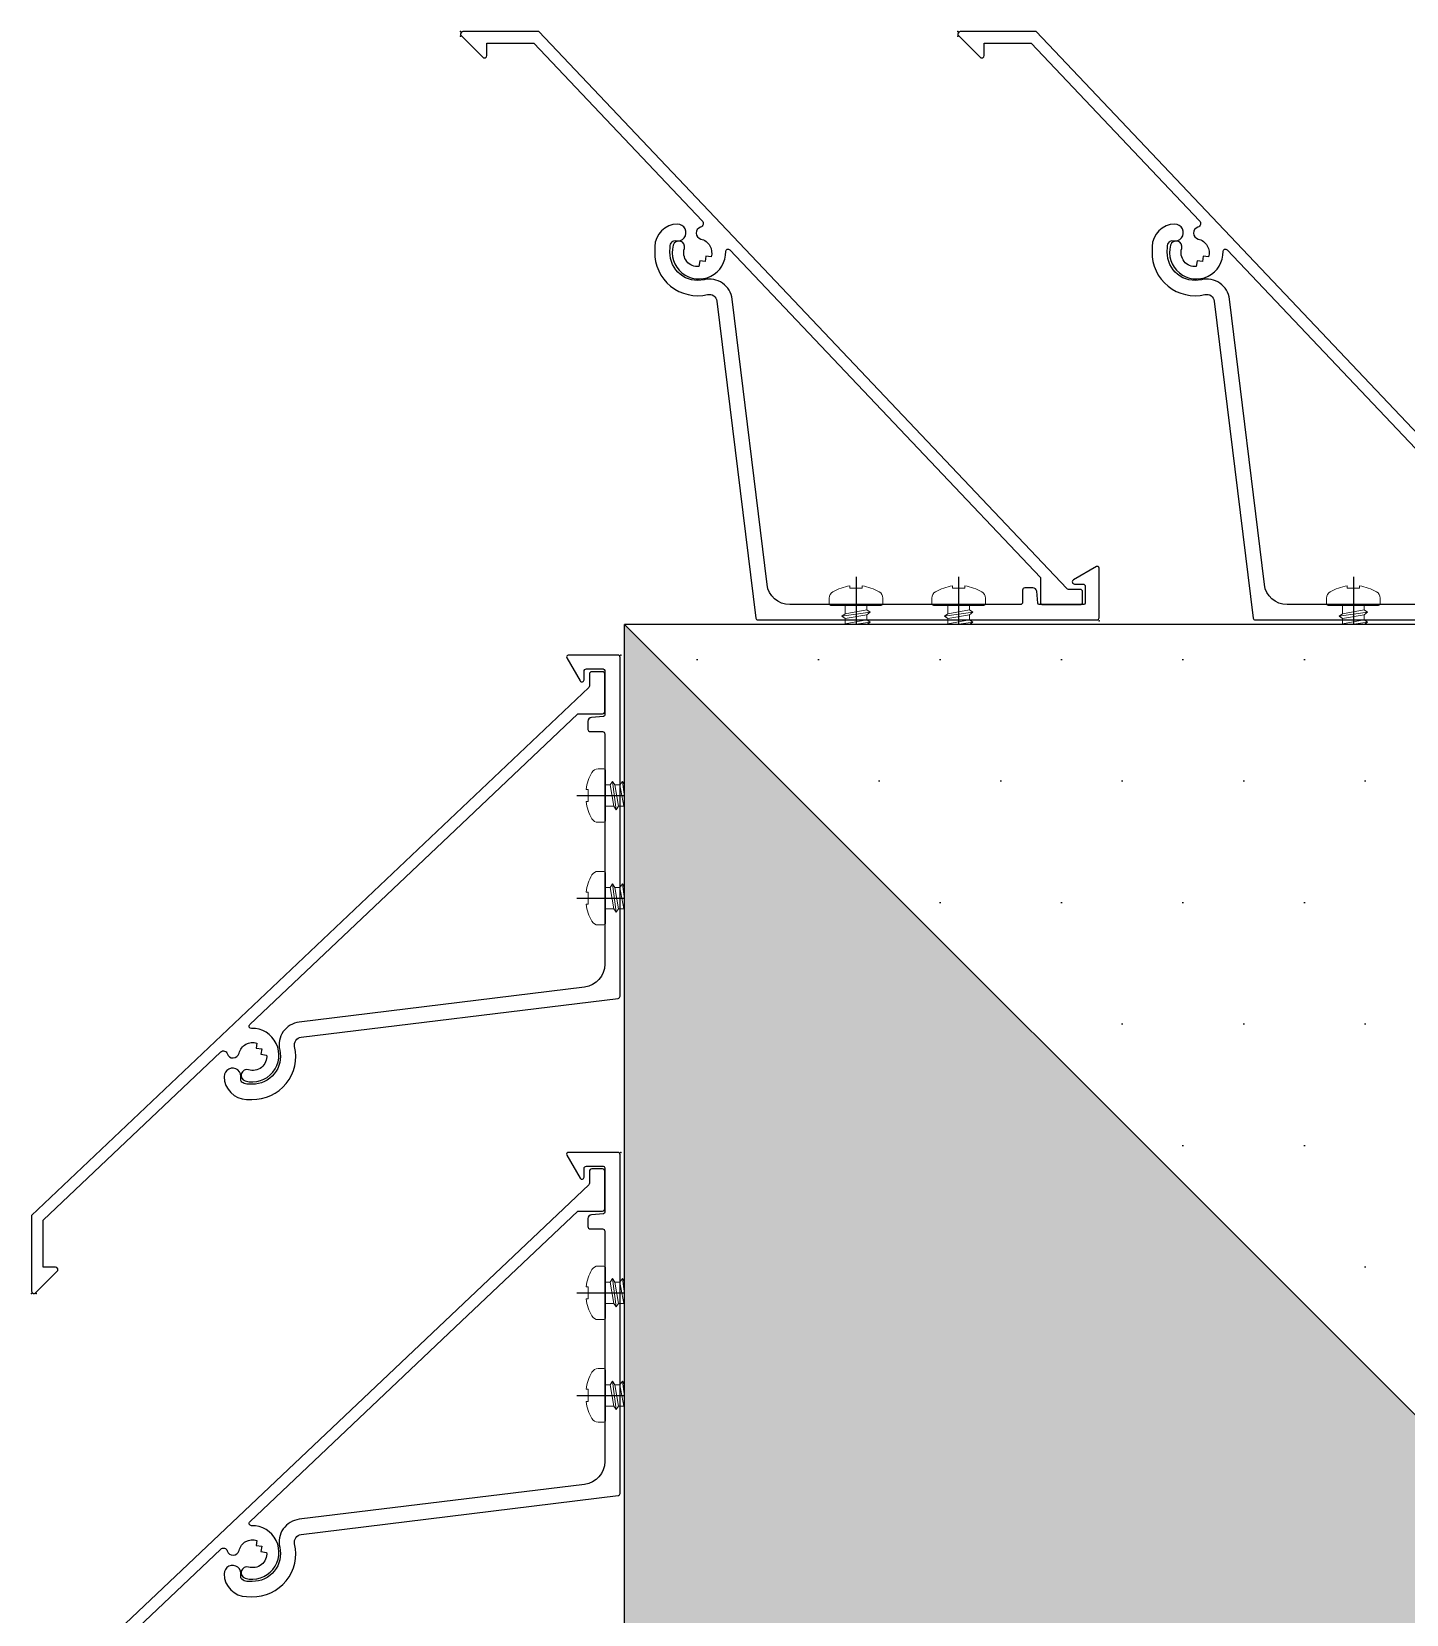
# Model space of a CAD drawing. Header units: millimetres. Extents: x 663313 to 1226001, y 1431724 to 1620898.
# Drawn here: x 745133.1 to 745312.8, y 1520255.7 to 1520462.6 of the extents above; entities that cross this region are included whole.
import ezdxf

# ---------------------------------------------------------------- set-up
doc = ezdxf.new("R2010")
doc.units = ezdxf.units.MM
doc.set_wipeout_variables(frame=1)
doc.linetypes.add('CENTER', pattern=[50.800000000000004, 31.75, -6.35, 6.35, -6.35])
for name, color, linetype in [('010 - ASPG_ACCESSORIES_MAIN_COLOR_1', 7, 'Continuous'), ('010 - ASPG_EXTR_MAIN_COLOR_2', 7, 'Continuous'), ('010 - ASPG_FLASHING_HATCH_', 7, 'Continuous'), ('010 - ASPG_FLASHING_MAIN_COLOR_4', 7, 'Continuous'), ('010 - ASPG_FLASHING_WIPEOUT_', 7, 'Continuous'), ('010 - ASPG_FRAMING_CUT_COLOR_4', 7, 'Continuous'), ('010 - ASPG_FRAMING_HATCH_', 7, 'Continuous'), ('010 - ASPG_FRAMING_MAIN_COLOR_2', 7, 'Continuous'), ('010 - ASPG_FRAMING_SUB_COLOR_2', 7, 'Continuous'), ('010 - ASPG_FRAMING_WIPEOUT_', 7, 'Continuous'), ('BOLT & SCREW', 7, 'Continuous'), ('Center Line', 7, 'CENTER')]:
    doc.layers.add(name, color=color, linetype=linetype)
doc.layers.add('010 - ASPG_EXTR_DEF_SUB', color=7, linetype='Continuous', plot=False)
doc.layers.add('010 - ASPG_FRAMING_DEF_SUB', color=7, linetype='Continuous', plot=False)
doc.layers.add('12-GRID', color=7, linetype='CENTER', lineweight=13)
doc.layers.add('SCREW', color=7, linetype='Continuous', lineweight=5)
pattern_1 = [(0, (0, 0), (7.9375, 15.875), [0, -15.875])]

# ---------------------------------------------------------------- blocks, each defined once
blk = doc.blocks.new('*U6326')
at = {"layer": '12-GRID', "color": 7, "linetype": 'CENTER'}
for p, q in [((5.684341886080801e-14, -6.200000000000029), (5.684341886080801e-14, 2.200000000000029)), ((-4.199999999999973, -2), (4.200000000000085, -2))]:
    blk.add_line(p, q, dxfattribs=at)
at = {"layer": 'BOLT & SCREW', "color": 7}
for p, q in [((-0.553537628269381, -1.771128018217196), (-1.767499999999847, -1.558125000000442)), ((-0.4577439635652332, -1.771128018217196), (-0.8837500000000146, -1.558125000000442)), ((-0.2288719817826677, -1.446462371730204), (-0.4418749999998197, -0.2325000000002947)), ((-0.2288719817826677, -1.542256036434869), (-0.4418749999998197, -1.116250000000048)), ((0.2288719817822642, -1.446462371730562), (0.4418749999996946, -0.2324999999999764)), ((0.2288719817822642, -1.542256036434869), (0.4418749999996946, -1.116250000000048)), ((0.4577439635647103, -1.771128018217196), (0.8837499999994917, -1.558125000000442)), ((0.5535376282692559, -1.771128018217196), (1.767500000000001, -1.558125000000124)), ((-0.553537628269381, -2.228871981782805), (-1.767500000000483, -2.441875000000354)), ((-0.4577439635652332, -2.228871981782805), (-0.8837500000000146, -2.441875000000354)), ((-0.2288719817826677, -2.457743963565131), (-0.4418749999998197, -2.883750000000271)), ((-0.2288719817821107, -2.553537628269438), (-0.4418749999998197, -3.767500000000023)), ((0.4418749999996946, -2.883750000000271), (0.2288719817829008, -2.457743963565131)), ((0.2288719817829008, -2.553537628269438), (0.4418749999999732, -3.767500000000023)), ((0.4577439635647103, -2.228871981782805), (0.8837500000001283, -2.441874999999877)), ((0.5535376282692559, -2.228871981782805), (1.767500000000001, -2.441874999999877))]:
    blk.add_line(p, q, dxfattribs=at)
for points in [[(-1.767500000000006, -1.558125000000442), (-0.8837500000001342, -1.558125000000442, 0.4142135623730394), (-0.4418749999998197, -1.116250000000048), (-0.4418749999998197, -0.2325000000002947), (0.4418749999996946, -0.2324999999999764), (0.4418749999996946, -1.116250000000048, 0.4142135623731505), (0.8837500000000089, -1.558125000000442), (1.76750000000012, -1.558125000000124), (1.76750000000012, -2.441874999999877), (0.8837500000000089, -2.441874999999877, 0.414213562373095), (0.4418749999996946, -2.883750000000271), (0.4418749999999732, -3.767500000000023), (-0.4418749999998197, -3.767500000000023), (-0.4418749999998197, -2.883750000000271, 0.4142135623730397), (-0.8837500000001342, -2.441875000000354), (-1.767500000000483, -2.441875000000354)], [(0.2288719817829008, -2.457743963565131, -0.414213562373095), (0.4577439635645909, -2.228871981782805), (0.5535376282692559, -2.228871981782805), (0.5535376282692559, -1.771128018217196), (0.4577439635645909, -1.771128018217196, -0.4142135623730951), (0.228871981782105, -1.542256036434869), (0.228871981782105, -1.446462371730562), (-0.2288719817826677, -1.446462371730204), (-0.2288719817826677, -1.542256036434869, -0.4142135623730951), (-0.4577439635649944, -1.771128018217196), (-0.553537628269381, -1.771128018217196), (-0.553537628269381, -2.228871981782805), (-0.4577439635649944, -2.228871981782805, -0.4142135623730951), (-0.2288719817826677, -2.457743963565131), (-0.2288719817822698, -2.553537628269438), (0.2288719817829008, -2.553537628269438)]]:
    blk.add_lwpolyline(points, format="xyb", close=True, dxfattribs=at)
blk.add_circle((5.684341886080801e-14, -2), 3.5, dxfattribs=at)
blk = doc.blocks.new('000_ASPG_TYP_FILES_20260218-010703_FRAME_EXTR_')
at = {"layer": '010 - ASPG_FRAMING_HATCH_'}
h = blk.add_hatch(dxfattribs=at)
h.set_pattern_fill('ANSI32', scale=0.1, angle=180)
h.set_pattern_definition([(225, (0, 0), (0.6735192090801866, -0.6735192090801868), []), (225, (-0.4490130000000001, 5.498823332255506e-17), (0.6735192090801866, -0.6735192090801868), [])])
edge = h.paths.add_edge_path()
edge.add_line((1.999999996740371, 15.99999999965075), (1.999999996740371, 1.999999999941792))
edge.add_line((1.999999996740371, 1.999999999941792), (39.69999999750871, 1.999999999941792))
edge.add_arc((39.69999999730499, 1.700000000040752), 0.2999999999010399, -3.891028654834372e-08, 89.99999996109239, ccw=False)
edge.add_line((39.99999999720603, 1.699999999837019), (39.99999999720603, 0.2999999996973202))
edge.add_arc((39.69999999750872, 0.2999999996973131), 0.2999999996973131, -90.00000000000142, 1.4210854715202004e-12, ccw=False)
edge.add_line((39.69999999750871, 0), (0.2999999996973202, 0))
edge.add_arc((0.2999999996973273, 0.2999999996973273), 0.2999999996973273, 180.0000000000013, 269.99999999999864, ccw=False)
edge.add_line((0, 0.2999999996973202), (0, 17.69999999989523))
edge.add_arc((0.2999999999301508, 17.70000000012806), 0.2999999999301508, 90.00000004446741, 180.0000000444674, ccw=False)
edge.add_line((0.2999999996973202, 18.00000000005821), (22.5570233851904, 18.00000000005821))
edge.add_arc((22.5570233856712, 18.50000000026317), 0.5000000002049632, 269.9999999449049, 380.2095453190142)
edge.add_arc((26.1699999981368, 19.82999999686102), 3.349999998908497, 182.0637942974167, 200.2095453254992, ccw=False)
edge.add_arc((23.58168000320438, 19.73672835517209), 0.7599999998138507, 2.0637943418387863, 182.0637943418388, ccw=False)
edge.add_arc((26.16999999910358, 19.82999999939922), 1.830000000338361, 182.0637943388468, 447.9362056470717)
edge.add_arc((26.263271644013, 22.41831999551505), 0.7600000000549151, 87.93620564125177, 267.9362056412518, ccw=False)
edge.add_arc((26.16999999863267, 19.8300000075356), 3.349999992334041, 69.79045460402187, 87.9362056313708, ccw=False)
edge.add_arc((27.49999999788272, 23.44297661244421), 0.5000000006038865, 249.7904545688332, 359.9999999442181)
edge.add_line((27.9999999984866, 23.44297661195742), (27.9999999984866, 26.67999999993481))
edge.add_line((27.9999999984866, 26.67999999993481), (28.49999999674037, 27.17999999958556))
edge.add_line((28.49999999674037, 27.17999999958556), (27.9999999984866, 27.67999999970198))
edge.add_line((27.9999999984866, 27.67999999970198), (27.9999999984866, 38.61999999982072))
edge.add_line((27.9999999984866, 38.61999999982072), (28.49999999674037, 39.11999999993714))
edge.add_line((28.49999999674037, 39.11999999993714), (27.9999999984866, 39.62000000005355))
edge.add_line((27.9999999984866, 39.62000000005355), (27.9999999984866, 42.85702338756528))
edge.add_arc((27.49999999787862, 42.85702338707262), 0.5000000006079759, 5.645408219420843e-08, 110.2095454304945)
edge.add_arc((26.16999999884449, 46.46999999186602), 3.349999992147246, 272.0637943651193, 290.20954539329375, ccw=False)
edge.add_arc((26.263271644013, 43.88168000403675), 0.7600000000258301, 92.06379435882718, 272.0637943588272, ccw=False)
edge.add_arc((26.16999999910502, 46.47000000012492), 1.830000000339747, 272.0637943528818, 537.9362056611998)
edge.add_arc((23.58168000320438, 46.56327164435061), 0.7599999998138507, 177.9362056581612, 357.9362056581612, ccw=False)
edge.add_arc((26.16999999825318, 46.47000000263876), 3.349999999025627, 159.7904546748206, 177.9362057022633, ccw=False)
edge.add_arc((22.55702338551316, 47.7999999994954), 0.500000000434755, 339.790454661877, 450.0000000369852)
edge.add_line((22.5570233851904, 48.29999999993015), (0.2999999996973202, 48.29999999993015))
edge.add_arc((0.2999999996973095, 48.59999999962746), 0.2999999996973131, 179.9999999999987, 270.00000000000205, ccw=False)
edge.add_line((0, 48.59999999962747), (0, 59.99999999994179))
edge.add_arc((0.2999999996973202, 59.99999999994179), 0.2999999996973202, 90, 180, ccw=False)
edge.add_line((0.2999999996973202, 60.29999999963911), (4.999999997438863, 60.29999999963911))
edge.add_line((4.999999997438863, 60.29999999963911), (4.999999997438863, 64.99999999959255))
edge.add_arc((5.299999997369017, 64.99999999982538), 0.2999999999301544, 90.0000000444681, 180.0000000444674, ccw=False)
edge.add_line((5.299999997136183, 65.29999999975553), (29.99999999883585, 65.29999999975553))
edge.add_line((29.99999999883585, 65.29999999975553), (29.99999999883585, 63.59999999997672))
edge.add_arc((29.69999999890567, 63.59999999974391), 0.2999999999301721, -89.99999995552861, 4.4463320136856055e-08, ccw=False)
edge.add_line((29.69999999913853, 63.29999999981374), (7.299999997485429, 63.29999999981374))
edge.add_arc((7.29999999771826, 62.99999999988358), 0.2999999999301508, 90.00000004446738, 180.0000000444674)
edge.add_line((6.999999997788109, 62.99999999965075), (6.999999997788109, 58.29999999969732))
edge.add_line((6.999999997788109, 58.29999999969732), (2.300000000162981, 58.29999999969732))
edge.add_arc((2.299999998300336, 57.99999999813735), 0.3000000015599653, 89.99999964426098, 179.999999644261)
edge.add_line((1.999999996740371, 58), (1.999999996740371, 50.60000000003492))
edge.add_arc((2.299999998533172, 50.60000000166475), 0.3000000017928013, 180.000000311273, 270.0000003112706)
edge.add_line((2.300000000162981, 50.29999999987194), (29.69999999913853, 50.29999999987194))
edge.add_arc((29.6999999989348, 49.9999999999709), 0.299999999901047, -3.890897914970992e-08, 89.99999996109108, ccw=False)
edge.add_line((29.99999999883585, 49.99999999976717), (29.99999999883585, 26.67999999993481))
edge.add_line((29.99999999883585, 26.67999999993481), (29.99999999883585, 16.29999999981374))
edge.add_arc((29.6999999989057, 16.2999999995809), 0.2999999999301508, -89.99999995553259, 4.446741286301403e-08, ccw=False)
edge.add_line((29.69999999913853, 15.99999999965075), (1.999999996740371, 15.99999999965075))
at = {"layer": '010 - ASPG_FRAMING_CUT_COLOR_4', "color": 7}
blk.add_lwpolyline([(1.999999996740371, 15.99999999965075), (1.999999996740371, 1.999999999941792), (39.69999999750871, 1.999999999941792, -0.4142135623731089), (39.99999999720603, 1.699999999837019), (39.99999999720603, 0.2999999996973202, -0.4142135623731089), (39.69999999750871, 0), (0.2999999996973202, 0, -0.4142135623730811), (0, 0.2999999996973202), (0, 17.69999999989523, -0.4142135623730951), (0.2999999996973202, 18.00000000005821), (22.5570233851904, 18.00000000005821, 0.5217296884731124), (23.02624112786725, 18.67272727261297, -0.07934163687482358), (22.82217297761235, 19.70935906958766, -1), (24.34118702879641, 19.76409764075652, 2.296345716993233), (26.23590235819574, 21.65881296969019, -1), (26.29064092983026, 23.17782702133991, -0.0793416368716021), (27.32727272447664, 22.9737588702119, 0.5217296884801942), (27.9999999984866, 23.44297661195742), (27.9999999984866, 26.67999999993481), (28.49999999674037, 27.17999999958556), (27.9999999984866, 27.67999999970198), (27.9999999984866, 38.61999999982072), (28.49999999674037, 39.11999999993714), (27.9999999984866, 39.62000000005355), (27.9999999984866, 42.85702338756528, 0.5217296884727316), (27.32727272447664, 43.3262411293108, -0.07934163687522733), (26.29064092983026, 43.122172978241, -1), (26.23590235819574, 44.64118702983251, 2.296345716995783), (24.34118702879641, 46.53590235876618, -1), (22.82217297761235, 46.59064092993503, -0.07934163687201433), (23.02624112786725, 47.62727272690972, 0.5217296884786579), (22.5570233851904, 48.29999999993015), (0.2999999996973202, 48.29999999993015, -0.4142135623731158), (0, 48.59999999962747), (0, 59.99999999994179, -0.414213562373095), (0.2999999996973202, 60.29999999963911), (4.999999997438863, 60.29999999963911), (4.999999997438863, 64.99999999959255, -0.4142135623730879), (5.299999997136183, 65.29999999975553), (29.99999999883585, 65.29999999975553), (29.99999999883585, 63.59999999997672, -0.4142135623730533), (29.69999999913853, 63.29999999981374), (7.299999997485429, 63.29999999981374, 0.4142135623730949), (6.999999997788109, 62.99999999965075), (6.999999997788109, 58.29999999969732), (2.300000000162981, 58.29999999969732, 0.4142135623730948), (1.999999996740371, 58), (1.999999996740371, 50.60000000003492, 0.4142135623730845), (2.300000000162981, 50.29999999987194), (29.69999999913853, 50.29999999987194, -0.4142135623730951), (29.99999999883585, 49.99999999976717), (29.99999999883585, 26.67999999993481), (29.99999999883585, 16.29999999981374, -0.4142135623730951), (29.69999999913853, 15.99999999965075)], format="xyb", close=True, dxfattribs=at)
at = {"color": 7}
for p in [(26.16999999736436, 48.46999999973923), (26.16999999736436, 21.82999999966705)]:
    blk.add_blockref('*U6326', p, dxfattribs=at)
blk = doc.blocks.new('PZG35-9D5')
at = {"layer": 'Center Line', "color": 7}
blk.add_line((1.4210854715202e-14, 3.733653355866409), (1.4210854715202e-14, -10.53404386090006), dxfattribs=at)
at = {"layer": 'SCREW', "color": 7}
for p, q in [((-1.399999999999963, 2.842170943040401e-14), (-1.399999999999963, -1.090192378864657)), ((1.399999999999991, 0), (1.399999999999991, -0.5901923788647139)), ((-1.850000000000009, -1.399999999999977), (1.850000000000037, -0.8999999999999773)), ((-1.850000000000009, -1.399999999999977), (-1.399999999999963, -1.090192378864685)), ((-1.850000000000009, -1.399999999999977), (-1.399999999999963, -1.709807621135297)), ((-1.399999999999963, -1.090192378864685), (1.399999999999991, -0.5901923788646855)), ((-1.399999999999963, -1.709807621135297), (1.399999999999991, -1.209807621135297)), ((-1.399999999999963, -1.709807621135269), (-1.399999999999963, -2.390192378864697)), ((-1.399999999999963, -2.390192378864697), (1.399999999999991, -1.890192378864697)), ((1.850000000000037, -0.8999999999999773), (1.399999999999991, -0.5901923788646855)), ((1.850000000000037, -0.8999999999999773), (1.399999999999991, -1.209807621135297)), ((1.399999999999991, -1.209807621135269), (1.399999999999991, -1.890192378864725)), ((1.850000000000037, -2.199999999999989), (1.399999999999991, -1.890192378864697)), ((-1.850000000000009, -2.699999999999989), (1.850000000000037, -2.199999999999989)), ((-1.850000000000009, -2.699999999999989), (-1.399999999999963, -2.390192378864697)), ((-1.850000000000009, -2.699999999999989), (-1.399999999999963, -3.009807621135309)), ((-1.850000000000009, -4), (-1.399999999999963, -3.690192378864708)), ((-1.850000000000009, -4), (-0.9911470940920566, -3.883938796498938)), ((-1.850000000000009, -4), (-1.399999999999963, -4.30980762113532)), ((-1.399999999999963, -3.009807621135309), (1.399999999999991, -2.509807621135309)), ((-1.399999999999963, -3.009807621135309), (-1.399999999999963, -3.690192378864708)), ((-1.399999999999963, -3.690192378864708), (-0.8446989986695002, -3.591031485769975)), ((0.5619885887190463, -3.339837273736322), (1.399999999999991, -3.190192378864708)), ((0.7141825614195483, -3.653488843051434), (1.850000000000037, -3.5)), ((0.7141825614195483, -3.932275020881832), (1.399999999999991, -3.80980762113532)), ((1.850000000000037, -2.199999999999989), (1.399999999999991, -2.509807621135309)), ((1.399999999999991, -2.50980762113528), (1.399999999999991, -3.190192378864708)), ((1.850000000000037, -3.5), (1.399999999999991, -3.190192378864708)), ((1.850000000000037, -3.5), (1.399999999999991, -3.80980762113532)), ((1.399999999999991, -3.809807621135349), (1.399999999999991, -4.490192378864691)), ((-1.399999999999963, -4.30980762113532), (-1.184865735341859, -4.271390788160659)), ((-1.399999999999963, -4.309807621135349), (-1.399999999999963, -8.099999999999966)), ((0.7141825614195483, -4.612659778611231), (1.399999999999991, -4.49019237886472)), ((0.7141825614195483, -4.953488843051389), (1.850000000000037, -4.800000000000011)), ((0.7141825614195483, -5.232275020881843), (1.399999999999991, -5.109807621135332)), ((1.850000000000037, -4.800000000000011), (1.399999999999991, -4.49019237886472)), ((1.850000000000037, -4.800000000000011), (1.399999999999991, -5.109807621135332)), ((1.399999999999991, -5.109807621135332), (1.399999999999991, -8.099999999999966)), ((1.4210854715202e-14, -9.5), (-1.399999999999963, -8.099999999999966)), ((1.4210854715202e-14, -9.5), (1.399999999999991, -8.099999999999966))]:
    blk.add_line(p, q, dxfattribs=at)
blk.add_lwpolyline([(1.4210854715202e-14, -9.5), (0.7141825614195483, -5.232275020881843), (0.7141825614195483, -3.600899293750615, 0.4176573264866609), (0.4106596181599826, -3.300919979679151, 0.1081021898226624), (-0.8446989986694433, -3.591031485769975), (-1.399999999999991, -4.701675652739141)], format="xyb", dxfattribs=at)
blk = doc.blocks.new('*U6169')
at = {"layer": 'SCREW', "color": 7}
blk.add_lwpolyline([(3.026373332565058, 1.780836269555209, 0.09905967801670053), (0.7999999999999687, 2.546427498927414), (0.7999999999999687, 2.274284095813357), (-0.800000000000054, 2.274284095813357), (-0.800000000000054, 2.546427498927414, 0.09905967801670058), (-3.026373332565143, 1.780836269555209, 0.2665876613401604), (-3.500000000000043, 0.9556546004010897), (-3.500000000000043, 0.1999999999999886, 0.4142135623730938), (-3.300000000000054, 0), (3.299999999999997, 0, 0.4142135623731049), (3.499999999999986, 0.1999999999999886), (3.499999999999957, 0.9556546004010897, 0.2665876613401604)], format="xyb", close=True, dxfattribs=at)
blk.add_blockref('PZG35-9D5', (-1.4210854715202e-14, 0), dxfattribs=at)
blk = doc.blocks.new('*U6175')
at = {"color": 7}
blk.add_point((0, 0), dxfattribs=at)
at = {"layer": '010 - ASPG_ACCESSORIES_MAIN_COLOR_1', "color": 7}
blk.add_lwpolyline([(-39.69999999902211, -0.5999999995172398, 0.4142135623731156), (-39.99999999883585, -0.8999999995638059), (-39.99999999883585, -7.366962144914214, 0.5773502691897371), (-39.65044321701862, -7.568778847059366), (-36.64260295056738, -5.832201459393036, 0.7673269879794871), (-36.78520590183325, -5.299999999645297), (-37.89999999874271, -5.299999999645297, -0.4142135623735732), (-38.19999999902211, -4.999999999656938), (-38.19999999902211, -2.799999999587089, -0.4142135623730951), (-37.99999999883585, -2.59999999951724), (-32.18326623388566, -2.59999999951724, -0.3888787318530097), (-31.98402729420923, -2.782568851142787), (-31.8474567013327, -4.343577870872468, 0.3888787318530089), (-31.34935935237445, -4.799999999528882), (-30.29999999911524, -4.799999999528882, 0.4142135623732408), (-29.99999999883585, -4.499999999540523), (-29.99999999883585, -2.899999999505599, -0.4142135623731785), (-29.69999999902211, -2.59999999951724), (0.4107479506637901, -2.59999999951724, -0.3789692262628873), (3.38851808081381, -5.235465979035143), (7.952927200356498, -42.5207682372482, 0.4465929586642906), (11.6177961837966, -45.07649022702281, -0.4898018444424612), (16.07846395508386, -48.68238816667036), (16.06490363762714, -49.36225294566866, -0.1824796859550777), (15.80227640201338, -50.01801436272836, -0.2679491924113072), (15.32539491611533, -50.16829426406803, 1.122114645179816), (15.09990952932276, -52.3421093734276, 0.4050039718497206), (18.0645059288945, -49.40213623346681), (18.07806624681689, -48.72227145435209, 0.4898054953707174), (11.15966573380865, -43.12966807454978, -0.4465970485362636), (9.938031048281118, -42.27776159492242), (4.866356541635469, -0.8481197821154633, 0.3641755342157969), (4.570876519894227, -0.5999999995172398)], format="xyb", close=True, dxfattribs=at)
at = {"layer": '010 - ASPG_EXTR_DEF_SUB', "color": 7}
for p in [(-39.99999999883585, -0.4999999995172402), (43.44495566345738, -76.89999999944341), (43.44495566345738, -77.49999999954052)]:
    blk.add_point(p, dxfattribs=at)
at = {"layer": '010 - ASPG_EXTR_MAIN_COLOR_2', "color": 7}
blk.add_lwpolyline([(11.37409105408005, -48.15170148877115), (11.47245816211216, -47.43577758665815), (12.17779493960552, -47.55667202338264), (12.29266474000178, -46.78670596401826, -0.5355375090189683), (14.1918134491425, -49.16870282323253, 0.9915718169393263), (15.66379558271728, -49.57599316951273, 1.157025413028558), (8.792231505503878, -48.77291728999153, -0.6885576205791355), (8.274611146422103, -48.98797988444021), (-17.14292736421339, -22.16859813180672), (-32.34153279638849, -6.131750148785431), (-32.34153279638849, -2.899999981694054, 0.4143115081626392), (-32.64163311407901, -2.59999999951724), (-37.54163311352022, -2.59999999951724, 0.4141156188887998), (-37.84153278893791, -2.899999981635847), (-37.84153278893791, -4.299999988411218, 0.4142135623731781), (-37.54153279098682, -4.599999986478724), (-35.98884801496752, -4.599999986478724, -0.205894629290155), (-35.77110154624097, -4.693635078269653), (33.22969053988345, -77.49999999954052), (43.14495566324331, -77.49999999954052, 0.6681786376628355), (43.35708769806661, -76.98786796536915), (40.5215537941549, -74.1523340573247, 0.6681786381757795), (40.00942175951786, -74.36446609156592), (40.00942175951786, -75.99999999802712), (33.87471885257401, -75.99999999802712), (11.86384030175395, -52.7751643466243, -0.5583539238224016), (12.08261241135187, -51.95244935475676, 0.7662751832817146), (12.03674733010121, -50.39291741001107, -0.4385828234445206), (10.70630855322815, -48.05207626283555)], format="xyb", close=True, dxfattribs=at)
at = {"layer": 'SCREW', "color": 7, "rotation": 180}
for p in [(-21.64901723782532, -2.499999999924694), (-8.237076249206439, -2.499999999924694)]:
    blk.add_blockref('*U6169', p, dxfattribs=at)
blk = doc.blocks.new('*U4699')
at = {"color": 7}
blk.add_wipeout([(1659.3000000014858, 4.0000000021500455), (60.00000000297587, 3.9999999999995453), (60.00000000297587, 69.29999999999927), (1659.3000000014858, 69.30000000215023)], dxfattribs=at).dxf.layer = '010 - ASPG_FRAMING_WIPEOUT_'
at = {"layer": '010 - ASPG_FRAMING_MAIN_COLOR_2', "color": 7}
blk.add_lwpolyline([(1629.30000000265, 69.3000000021505), (90.00000000181171, 69.3), (90.00000000181171, 6), (1629.30000000265, 6.000000002150522)], close=True, dxfattribs=at)
at = {"layer": '010 - ASPG_FRAMING_SUB_COLOR_2', "color": 7}
for points in [[(1659.300000001486, 4.000000002150522), (60.00000000297587, 4), (60.00000000297587, 69.3), (1659.300000001486, 69.3000000021505)], [(60.00000000297587, 2.000000000715772), (60.00000000297587, 4), (1659.300000001486, 4.000000002150522), (1659.300000001486, 2.000000002866294)]]:
    blk.add_lwpolyline(points, close=True, dxfattribs=at)
at = {"color": 7, "rotation": 180}
for p in [(1550.299999999115, 69.3), (1615.299999999115, 69.3)]:
    blk.add_blockref('*U6175', p, dxfattribs=at)
at = {"color": 7, "xscale": -1}
blk.add_blockref('000_ASPG_TYP_FILES_20260218-010703_FRAME_EXTR_', (1659.300000001486, 4.000000002150522), dxfattribs=at)
blk = doc.blocks.new('*U4700')
at = {"color": 7, "xscale": -1, "rotation": 180}
blk.add_blockref('*U6175', (1290.299999999115, 69.3), dxfattribs=at)
at = {"color": 7}
blk.add_wipeout([(1234.9999999999998, 4.000000001420176), (60.00000000297587, 3.9999999999997726), (60.00000000297587, 69.30000000000018), (1234.9999999999998, 69.3000000014199)], dxfattribs=at).dxf.layer = '010 - ASPG_FRAMING_WIPEOUT_'
at = {"layer": '010 - ASPG_FRAMING_SUB_COLOR_2', "color": 7}
for points in [[(1235, 4.00000000142014), (60.00000000297587, 4), (60.00000000297587, 69.3), (1235, 69.30000000142012)], [(60.00000000297587, 2.000000000715772), (60.00000000297587, 4), (1235, 4.00000000142014), (1235, 2.000000002135913)]]:
    blk.add_lwpolyline(points, close=True, dxfattribs=at)
at = {"color": 7, "xscale": -1, "rotation": 180}
blk.add_blockref('*U6175', (1225.299999999115, 69.3), dxfattribs=at)
at = {"color": 7, "xscale": -1}
blk.add_blockref('000_ASPG_TYP_FILES_20260218-010703_FRAME_EXTR_', (1235, 4.00000000142014), dxfattribs=at)
blk = doc.blocks.new('W-1-PP18-ST_ENT4_REV00_20260604-235409_LOPF_ASPG_')
at = {"color": 7, "rotation": 90}
blk.add_blockref('*U4699', (-2657.999999999534, -3299.999999999767), dxfattribs=at)
at = {"color": 7, "xscale": -1}
blk.add_blockref('*U4700', (-1414.999999999302, -1709.999999999767), dxfattribs=at)
blk = doc.blocks.new('*U5638')
at = {"color": 7}
blk.add_wipeout([(0, 69.29999999994823), (1312.300000001964, 69.29999999994823), (1191.0000000021969, -51.99999999999727), (0, -51.99999999999727)], dxfattribs=at).dxf.layer = '010 - ASPG_FLASHING_WIPEOUT_'
at = {"layer": '010 - ASPG_FLASHING_HATCH_'}
h = blk.add_hatch(dxfattribs=at)
h.set_pattern_fill('DOTS', scale=0.2)
h.set_pattern_definition(pattern_1)
h.paths.add_polyline_path([(-2.8421709430404e-14, 69.29999999999998), (1312.300000002142, 69.29999999999998), (1191.000000002375, -52.00000000000001), (3.155443620884047e-30, -52.00000000000001)])
at = {"layer": '010 - ASPG_FLASHING_MAIN_COLOR_4', "color": 7}
blk.add_lwpolyline([(-2.8421709430404e-14, 69.29999999999998), (1312.300000002142, 69.29999999999998), (1191.000000002375, -52.00000000000001), (3.155443620884047e-30, -52.00000000000001)], close=True, dxfattribs=at)
blk = doc.blocks.new('*U5637')
at = {"color": 7}
blk.add_wipeout([(0, 69.29999999994834), (1659.3000000012648, 69.29999999994834), (1538.0000000014977, -51.99999999999727), (0, -51.99999999999727)], dxfattribs=at).dxf.layer = '010 - ASPG_FLASHING_WIPEOUT_'
at = {"layer": '010 - ASPG_FLASHING_HATCH_'}
h = blk.add_hatch(dxfattribs=at)
h.set_pattern_fill('DOTS', scale=0.2)
h.set_pattern_definition(pattern_1)
h.paths.add_polyline_path([(-2.8421709430404e-14, 69.29999999999998), (1659.300000001443, 69.29999999999998), (1538.000000001676, -52.00000000000001), (3.155443620884047e-30, -52.00000000000001)])
at = {"layer": '010 - ASPG_FLASHING_MAIN_COLOR_4', "color": 7}
blk.add_lwpolyline([(-2.8421709430404e-14, 69.29999999999998), (1659.300000001443, 69.29999999999998), (1538.000000001676, -52.00000000000001), (3.155443620884047e-30, -52.00000000000001)], close=True, dxfattribs=at)
blk = doc.blocks.new('W-1-PP18-ST_ENT4_REV00_20260617-033902_ASPG_FLASHING')
at = {"color": 7, "xscale": -1}
blk.add_blockref('*U5638', (-1414.999999999534, -1710), dxfattribs=at)
at = {"color": 7, "rotation": 90}
blk.add_blockref('*U5637', (-2657.999999999534, -3300), dxfattribs=at)
blk = doc.blocks.new('A$C804f1957')
at = {"layer": '010 - ASPG_FRAMING_HATCH_'}
h = blk.add_hatch(dxfattribs=at)
h.set_pattern_fill('ANSI37', scale=0.5954980955866349, angle=-180)
h.set_pattern_definition([(224.9999999999999, (-520963.4952325249, -1255924.760480584), (1.336931354494223, -1.336931354494228), []), (314.9999999999998, (-520963.4952325249, -1255924.760480584), (1.336931354494228, 1.336931354494223), [])])
edge = h.paths.add_edge_path()
edge.add_ellipse((-3.47203047061339, 4.999999999527745), major_axis=(-3.713216452909527e-14, -4.999999999272404), ratio=0.6444816938462435, start_angle=180, end_angle=360, ccw=False)
edge.add_line((-3.47203047061339, 9.999999998596422), (-12.99999999997181, 9.999999998596422))
edge.add_arc((-22.89991749788169, 4.999999999527745), 11.09091368915029, -26.79627343179601, 26.796273430967574, ccw=False)
edge.add_line((-13, -6.59383658785373e-12), (-3.472030470641585, -6.59383658785373e-12))
h = blk.add_hatch(dxfattribs=at)
h.set_pattern_fill('HONEY', scale=0.238199238234654, angle=-180)
h.set_pattern_definition([(180, (-520983.4952325249, -1255925.010102585), (-1.134423872092541, -0.654959925065658), [0.7562825813950264, -1.512565162790053]), (299.9999999999998, (-520983.4952325249, -1255925.010102585), (1.134423869613882, -0.6549599293588205), [0.7562825813950258, -1.512565162790052]), (239.9999999999997, (-520983.4952325249, -1255925.010102585), (-2.478658177921988e-09, -1.309919854424478), [-1.51256516279005, 0.7562825813950251])])
edge = h.paths.add_edge_path()
edge.add_ellipse((-3.222408468762296, 4.999999999534339), major_axis=(-3.71194090088733e-14, -4.999999999272404), ratio=0.6444816938462435, start_angle=0, end_angle=360, ccw=False)
at = {"layer": '010 - ASPG_FRAMING_DEF_SUB', "color": 7, "transparency": 33554457}
blk.add_lwpolyline([(-13, -6.59383658785373e-12), (0, 0), (0, 9.999999998806743), (-13, 9.99999999880015)], close=True, dxfattribs=at)
at = {"layer": '010 - ASPG_FRAMING_SUB_COLOR_2', "color": 7}
blk.add_lwpolyline([(-3.222408468878712, 0), (-13, -6.59383658785373e-12, 0.2381992382621886), (-13, 9.999999998596422), (-3.222408468878712, 9.999999998603016)], format="xyb", dxfattribs=at)
at = {"layer": '010 - ASPG_FRAMING_SUB_COLOR_2', "color": 7, "extrusion": (0, 0, -1)}
blk.add_ellipse((-3.222408468762296, 4.999999999534339), major_axis=(-3.71194090088733e-14, -4.999999999272404), ratio=0.6444816938462435, dxfattribs=at)

msp = doc.modelspace()

# ---------------------------------------------------------------- block references
at = {"color": 7}
msp.add_blockref('W-1-PP18-ST_ENT4_REV00_20260604-235409_LOPF_ASPG_', (747937.9498508666, 1522025.785729408), dxfattribs=at)

# ---------------------------------------------------------------- next in the draw order: block references
at = {"color": 7, "rotation": 90}
msp.add_blockref('A$C804f1957', (745287.9498508673, 1520385.08572941), dxfattribs=at)

# ---------------------------------------------------------------- next in the draw order: block references
at = {"color": 7}
msp.add_blockref('W-1-PP18-ST_ENT4_REV00_20260617-033902_ASPG_FLASHING', (747937.9498508666, 1522025.785729408), dxfattribs=at)

doc.saveas('drawing.dxf')
